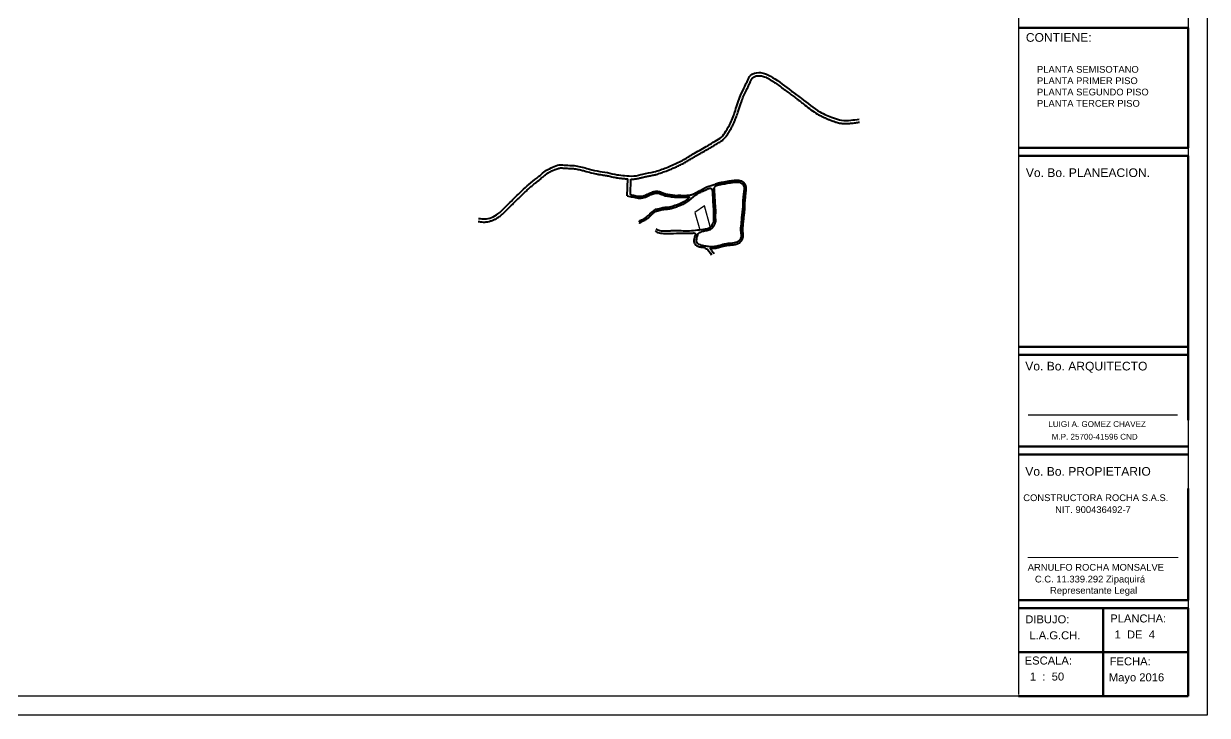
# Model space of a CAD drawing. Header units: metres. Extents: x -50 to 76, y -61 to 14.
# Drawn here: x 44.91 to 75.96, y -60.83 to -42.69 of the extents above; entities that cross this region are included whole.
import ezdxf

# ---------------------------------------------------------------- set-up
doc = ezdxf.new("R2010")
doc.units = ezdxf.units.M
doc.header["$MEASUREMENT"] = 0
for name, color, linetype, lineweight in [('.15', 5, 'Continuous', 5), ('muros', 7, 'Continuous', 60), ('VIAS', 4, 'Continuous', 40), ('VP', 2, 'Continuous', 25)]:
    doc.layers.add(name, color=color, linetype=linetype, lineweight=lineweight)
doc.layers.add('Unknown_Area_Type', color=7, linetype='Continuous')
doc.styles.add('style1', font='swissk.ttf')

# ---------------------------------------------------------------- blocks, each defined once
blk = doc.blocks.new('FORMATO')
at = {"layer": '.15', "linetype": 'Continuous', "lineweight": 18, "ltscale": 0.03}
blk.add_line((-61.096, -37.135), (-57.15, -37.135), dxfattribs=at)
for p, q in [((-56.387, -6.272), (-56.387, -41.272)), ((-61.344, -6.772), (-61.344, -40.725)), ((-56.887, -6.772), (-56.887, -40.772)), ((-56.887, -40.772), (-115.887, -40.772)), ((-56.387, -41.272), (-116.387, -41.272))]:
    blk.add_line(p, q)
at = {"layer": 'muros'}
for p, q in [((-61.344, -23.237), (-56.887, -23.237)), ((-56.887, -23.237), (-56.887, -23.261)), ((-56.887, -23.237), (-56.887, -26.387)), ((-61.344, -26.387), (-56.887, -26.387)), ((-61.344, -26.597), (-56.887, -26.597)), ((-56.887, -26.597), (-56.887, -32.279)), ((-56.887, -30.908), (-56.887, -33.533)), ((-61.344, -31.605), (-56.887, -31.605)), ((-61.344, -31.815), (-56.887, -31.815)), ((-61.344, -34.224), (-56.887, -34.224)), ((-61.344, -34.434), (-56.887, -34.434)), ((-56.887, -35.324), (-56.887, -38.252)), ((-61.344, -38.252), (-56.887, -38.252)), ((-61.344, -38.462), (-56.887, -38.462)), ((-59.115, -38.462), (-59.115, -40.772)), ((-56.887, -38.462), (-56.887, -40.772)), ((-61.344, -39.617), (-56.887, -39.617)), ((-61.344, -40.772), (-56.887, -40.772))]:
    blk.add_line(p, q, dxfattribs=at)
at = {"layer": 'VP'}
blk.add_line((-61.087, -33.395), (-57.165, -33.395), dxfattribs=at)
at = {"layer": 'muros', "style": 'style1'}
for s, height, p in [('CONTIENE:', 0.2268, (-61.147, -23.607)), ('Vo. Bo. PLANEACION.', 0.2268, (-61.147, -27.154)), ('Vo. Bo. ARQUITECTO', 0.2268, (-61.162, -32.227)), ('Vo. Bo. PROPIETARIO', 0.2268, (-61.162, -34.988)), ('CONSTRUCTORA ROCHA S.A.S.', 0.1764, (-61.215, -35.654)), ('NIT. 900436492-7', 0.1764, (-60.38, -35.965)), ('ARNULFO ROCHA MONSALVE', 0.1764, (-61.097, -37.478)), ('C.C. 11.339.292 Zipaquirá', 0.1764, (-60.909, -37.788)), ('Representante Legal', 0.1764, (-60.512, -38.084)), ('DIBUJO:', 0.21, (-61.162, -38.859)), ('PLANCHA:', 0.21, (-58.933, -38.837)), ('ESCALA:', 0.21, (-61.177, -39.94)), ('FECHA:', 0.21, (-58.948, -39.961))]:
    blk.add_text(s, height=height, dxfattribs=at).set_placement(p)
at = {"layer": 'muros', "lineweight": 20, "style": 'style1'}
for s, p in [('PLANTA SEMISOTANO', (-60.855, -24.419)), ('PLANTA PRIMER PISO', (-60.855, -24.717)), ('PLANTA SEGUNDO PISO', (-60.855, -25.014)), ('PLANTA TERCER PISO', (-60.855, -25.311))]:
    blk.add_text(s, height=0.1764, dxfattribs=at).set_placement(p)
at = {"layer": 'VP', "style": 'style1'}
for s, height, p in [('LUIGI A. GOMEZ CHAVEZ', 0.1512, (-60.557, -33.709)), ('M.P. 25700-41596 CND', 0.1512, (-60.468, -34.041)), ('L.A.G.CH.', 0.21, (-61.053, -39.279)), ('1  DE  4', 0.21, (-58.82, -39.257)), ('1  :  50', 0.21, (-61.039, -40.36)), ('Mayo 2016', 0.21, (-58.97, -40.381))]:
    blk.add_text(s, height=height, dxfattribs=at).set_placement(p)

msp = doc.modelspace()

# ---------------------------------------------------------------- linework, layer by layer
at = {"layer": 'Unknown_Area_Type', "color": 6}
msp.add_polyline3d([(62.648, -48.096, 0), (62.697, -48.091, 0), (62.741, -48.087, 0), (62.791, -48.071, 0), (62.835, -48.065, 0), (62.879, -48.053, 0), (62.919, -48.012, 0), (62.771, -47.467, 0), (62.521, -47.646, 0), (62.648, -48.096, 0)], close=True, dxfattribs=at)
at = {"layer": 'VIAS', "color": 57}
for p, q in [((60.746, -47.206), (60.761, -46.763)), ((60.828, -47.17), (60.842, -46.767))]:
    msp.add_line(p, q, dxfattribs=at)
msp.add_arc((60.833, -47.17), 0.005, 178.0295, 257.4906, dxfattribs=at)
for points in [[(56.846, -47.796), (57.011, -47.812), (57.181, -47.773), (57.354, -47.678), (57.539, -47.506), (57.805, -47.244), (58.165, -46.906), (58.371, -46.738), (58.487, -46.644), (58.628, -46.534), (58.786, -46.457), (58.96, -46.396), (59.129, -46.401), (59.353, -46.413), (59.685, -46.486), (59.957, -46.553), (60.225, -46.596), (60.479, -46.651), (60.677, -46.674), (60.918, -46.685), (61.157, -46.635), (61.441, -46.577), (61.615, -46.524), (61.92, -46.405), (62.228, -46.255), (62.508, -46.086), (62.855, -45.89), (63.05, -45.772), (63.218, -45.663), (63.335, -45.512), (63.452, -45.298), (63.581, -44.967), (63.72, -44.571), (63.83, -44.336), (63.907, -44.171), (63.978, -44.052), (64.201, -43.973), (64.346, -43.997), (64.556, -44.1), (65.053, -44.456), (65.311, -44.648), (65.797, -45.003), (66.153, -45.162), (66.369, -45.223), (66.606, -45.222), (66.829, -45.191)], [(62.919, -48.094), (62.859, -48.116), (62.798, -48.127), (62.748, -48.137), (62.688, -48.153), (62.629, -48.18), (62.589, -48.23), (62.56, -48.343), (62.554, -48.393), (62.572, -48.434), (62.614, -48.472), (62.678, -48.496), (62.811, -48.519), (62.933, -48.532), (63.128, -48.512), (63.232, -48.483), (63.316, -48.463), (63.471, -48.443), (63.637, -48.408), (63.683, -48.376), (63.721, -48.326), (63.739, -48.263), (63.737, -48.191), (63.727, -48.096), (63.734, -47.992), (63.754, -47.779), (63.782, -47.486), (63.785, -47.37), (63.796, -47.25), (63.808, -47.112), (63.811, -46.964), (63.759, -46.888), (63.592, -46.853), (63.54, -46.857), (63.446, -46.869), (63.396, -46.877), (63.273, -46.901), (63.187, -46.913), (63.11, -46.935), (63.059, -46.955), (63.03, -46.982), (63.023, -46.998), (63.023, -47.051)], [(61.475, -48.119), (61.546, -48.164), (61.695, -48.19), (61.805, -48.194), (62.116, -48.184), (62.278, -48.188), (62.411, -48.185), (62.466, -48.181), (62.521, -48.185), (62.536, -48.218), (62.516, -48.261), (62.505, -48.299), (62.493, -48.373), (62.526, -48.475), (62.572, -48.516), (62.664, -48.545), (62.759, -48.561), (62.822, -48.592), (62.959, -48.756)], [(62.95, -48.581), (62.933, -48.582), (62.922, -48.585), (62.928, -48.604), (62.957, -48.639), (63.02, -48.729)]]:
    msp.add_spline(points, degree=3, dxfattribs=at)
for points, knots in [([(60.842, -46.767), (60.856, -46.768), (60.871, -46.768), (60.896, -46.767), (60.905, -46.766), (60.922, -46.765), (60.93, -46.764), (60.946, -46.763), (60.953, -46.762), (60.976, -46.758), (60.991, -46.756), (61.039, -46.746), (61.072, -46.739), (61.116, -46.728), (61.129, -46.724), (61.15, -46.719), (61.158, -46.717), (61.174, -46.713), (61.181, -46.712), (61.195, -46.709), (61.203, -46.707), (61.224, -46.703), (61.239, -46.7), (61.283, -46.692), (61.313, -46.686), (61.365, -46.676), (61.387, -46.672), (61.421, -46.665), (61.434, -46.662), (61.458, -46.656), (61.469, -46.653), (61.49, -46.648), (61.501, -46.645), (61.533, -46.636), (61.554, -46.63), (61.595, -46.616), (61.615, -46.61), (61.657, -46.595), (61.679, -46.587), (61.722, -46.571), (61.744, -46.563), (61.809, -46.538), (61.852, -46.521), (61.927, -46.49), (61.959, -46.476), (62.023, -46.448), (62.054, -46.434), (62.124, -46.401), (62.161, -46.382), (62.217, -46.353), (62.235, -46.344), (62.268, -46.326), (62.283, -46.317), (62.312, -46.3), (62.327, -46.291), (62.37, -46.265), (62.399, -46.247), (62.454, -46.214), (62.48, -46.197), (62.519, -46.173), (62.532, -46.165), (62.566, -46.145), (62.587, -46.133), (62.63, -46.109), (62.652, -46.097), (62.716, -46.061), (62.76, -46.037), (62.828, -45.998), (62.853, -45.984), (62.89, -45.962), (62.904, -45.954), (62.93, -45.938), (62.943, -45.93), (62.982, -45.906), (63.008, -45.891), (63.049, -45.866), (63.064, -45.857), (63.087, -45.844), (63.094, -45.84), (63.108, -45.831), (63.116, -45.827), (63.138, -45.814), (63.154, -45.806), (63.191, -45.783), (63.213, -45.769), (63.244, -45.746), (63.254, -45.739), (63.269, -45.725), (63.275, -45.72), (63.287, -45.708), (63.293, -45.702), (63.31, -45.685), (63.32, -45.673), (63.351, -45.635), (63.369, -45.608), (63.391, -45.574), (63.397, -45.565), (63.408, -45.547), (63.414, -45.538), (63.425, -45.518), (63.431, -45.509), (63.448, -45.479), (63.459, -45.46), (63.485, -45.412), (63.5, -45.383), (63.526, -45.329), (63.538, -45.304), (63.56, -45.254), (63.57, -45.229), (63.601, -45.153), (63.619, -45.102), (63.65, -45.015), (63.662, -44.978), (63.686, -44.905), (63.698, -44.869), (63.72, -44.802), (63.73, -44.771), (63.75, -44.716), (63.759, -44.692), (63.775, -44.649), (63.782, -44.63), (63.795, -44.6), (63.8, -44.588), (63.81, -44.565), (63.816, -44.553), (63.832, -44.518), (63.843, -44.494), (63.867, -44.444), (63.88, -44.417), (63.901, -44.375), (63.908, -44.36), (63.922, -44.33), (63.929, -44.316), (63.95, -44.271), (63.964, -44.241), (63.98, -44.206), (63.982, -44.202), (63.986, -44.192), (63.988, -44.188), (63.995, -44.174), (63.999, -44.166), (64.008, -44.147), (64.014, -44.137), (64.023, -44.124), (64.027, -44.119), (64.032, -44.112), (64.034, -44.11), (64.038, -44.105), (64.042, -44.102), (64.049, -44.096), (64.052, -44.094), (64.066, -44.085), (64.077, -44.079), (64.101, -44.069), (64.115, -44.065), (64.143, -44.058), (64.158, -44.056), (64.184, -44.054), (64.194, -44.054), (64.224, -44.054), (64.244, -44.056), (64.282, -44.062), (64.301, -44.067), (64.339, -44.079), (64.358, -44.086), (64.397, -44.103), (64.416, -44.113), (64.457, -44.135), (64.478, -44.147), (64.509, -44.166), (64.52, -44.173), (64.541, -44.186), (64.551, -44.193), (64.582, -44.213), (64.603, -44.226), (64.664, -44.268), (64.704, -44.297), (64.824, -44.384), (64.904, -44.445), (65.002, -44.518), (65.019, -44.531), (65.054, -44.557), (65.072, -44.57), (65.124, -44.608), (65.158, -44.634), (65.211, -44.673), (65.23, -44.687), (65.261, -44.711), (65.274, -44.721), (65.3, -44.742), (65.313, -44.752), (65.352, -44.782), (65.378, -44.803), (65.457, -44.865), (65.51, -44.907), (65.62, -44.987), (65.677, -45.026), (65.755, -45.072), (65.774, -45.083), (65.811, -45.103), (65.831, -45.113), (65.888, -45.142), (65.927, -45.159), (65.992, -45.187), (66.017, -45.197), (66.064, -45.215), (66.085, -45.223), (66.118, -45.236), (66.131, -45.24), (66.155, -45.249), (66.168, -45.253), (66.205, -45.266), (66.231, -45.274), (66.277, -45.287), (66.296, -45.291), (66.327, -45.298), (66.339, -45.3), (66.359, -45.303), (66.367, -45.304), (66.384, -45.306), (66.392, -45.307), (66.417, -45.309), (66.433, -45.31), (66.483, -45.311), (66.515, -45.31), (66.567, -45.306), (66.586, -45.305), (66.628, -45.301), (66.649, -45.298), (66.693, -45.293), (66.714, -45.29), (66.771, -45.281), (66.806, -45.276), (66.841, -45.27)], [452.094518, 452.094518, 452.094518, 452.094518, 456.12944, 456.12944, 458.6831, 458.6831, 460.759098, 460.759098, 462.835096, 462.835096, 466.987092, 466.987092, 476.477582, 476.477582, 480.445092, 480.445092, 483.18232, 483.18232, 485.467113, 485.467113, 487.751906, 487.751906, 492.321492, 492.321492, 501.460665, 501.460665, 507.931001, 507.931001, 511.74985, 511.74985, 514.885303, 514.885303, 518.020756, 518.020756, 524.291662, 524.291662, 530.493372, 530.493372, 537.343102, 537.343102, 544.192831, 544.192831, 557.89229, 557.89229, 568.128969, 568.128969, 578.365647, 578.365647, 590.61125, 590.61125, 596.528188, 596.528188, 601.514, 601.514, 606.499812, 606.499812, 616.471436, 616.471436, 625.757674, 625.757674, 630.469597, 630.469597, 637.933992, 637.933992, 645.398387, 645.398387, 660.327177, 660.327177, 668.570082, 668.570082, 673.142009, 673.142009, 677.713935, 677.713935, 686.857788, 686.857788, 692.290634, 692.290634, 694.838017, 694.838017, 697.385399, 697.385399, 702.480165, 702.480165, 709.458159, 709.458159, 712.580346, 712.580346, 714.661604, 714.661604, 716.742861, 716.742861, 720.905377, 720.905377, 729.523935, 729.523935, 732.383002, 732.383002, 735.633438, 735.633438, 738.883874, 738.883874, 745.384745, 745.384745, 754.742745, 754.742745, 762.670949, 762.670949, 770.599153, 770.599153, 786.455561, 786.455561, 797.895283, 797.895283, 809.335005, 809.335005, 819.302513, 819.302513, 827.190329, 827.190329, 833.507269, 833.507269, 837.479919, 837.479919, 841.452568, 841.452568, 849.397867, 849.397867, 858.465693, 858.465693, 863.355866, 863.355866, 868.246039, 868.246039, 878.026385, 878.026385, 879.549145, 879.549145, 881.071904, 881.071904, 884.117424, 884.117424, 888.354435, 888.354435, 891.079627, 891.079627, 892.436704, 892.436704, 894.718018, 894.718018, 896.999332, 896.999332, 902.29509, 902.29509, 907.590848, 907.590848, 912.886606, 912.886606, 916.576725, 916.576725, 923.651142, 923.651142, 930.725559, 930.725559, 937.799975, 937.799975, 944.874392, 944.874392, 952.576729, 952.576729, 956.347066, 956.347066, 960.117404, 960.117404, 967.658079, 967.658079, 982.739428, 982.739428, 1012.902127, 1012.902127, 1019.368304, 1019.368304, 1025.83448, 1025.83448, 1038.766833, 1038.766833, 1045.852062, 1045.852062, 1050.821305, 1050.821305, 1055.790548, 1055.790548, 1065.729034, 1065.729034, 1085.606006, 1085.606006, 1105.482978, 1105.482978, 1111.669119, 1111.669119, 1117.85526, 1117.85526, 1130.227542, 1130.227542, 1138.184036, 1138.184036, 1144.801918, 1144.801918, 1148.581963, 1148.581963, 1152.362007, 1152.362007, 1159.922097, 1159.922097, 1165.459003, 1165.459003, 1168.550233, 1168.550233, 1170.793019, 1170.793019, 1173.035806, 1173.035806, 1177.52138, 1177.52138, 1186.492526, 1186.492526, 1192.08757, 1192.08757, 1198.420023, 1198.420023, 1204.752476, 1204.752476, 1215.394266, 1215.394266, 1215.394266, 1215.394266]), ([(56.833, -47.876), (56.84, -47.877), (56.846, -47.878), (56.866, -47.881), (56.879, -47.883), (56.917, -47.889), (56.943, -47.891), (56.983, -47.893), (56.996, -47.893), (57.016, -47.892), (57.023, -47.892), (57.035, -47.891), (57.042, -47.89), (57.061, -47.888), (57.074, -47.886), (57.111, -47.879), (57.135, -47.873), (57.172, -47.861), (57.186, -47.857), (57.211, -47.847), (57.223, -47.843), (57.247, -47.833), (57.258, -47.827), (57.293, -47.811), (57.315, -47.799), (57.356, -47.774), (57.376, -47.762), (57.404, -47.742), (57.413, -47.735), (57.431, -47.72), (57.44, -47.713), (57.466, -47.691), (57.483, -47.676), (57.515, -47.645), (57.531, -47.629), (57.563, -47.597), (57.579, -47.581), (57.61, -47.549), (57.625, -47.534), (57.655, -47.504), (57.67, -47.489), (57.716, -47.444), (57.747, -47.414), (57.801, -47.361), (57.825, -47.337), (57.866, -47.297), (57.884, -47.28), (57.919, -47.245), (57.937, -47.228), (57.99, -47.177), (58.025, -47.142), (58.088, -47.083), (58.115, -47.058), (58.168, -47.01), (58.194, -46.987), (58.246, -46.943), (58.272, -46.921), (58.325, -46.878), (58.351, -46.857), (58.397, -46.821), (58.415, -46.806), (58.453, -46.776), (58.472, -46.761), (58.505, -46.734), (58.519, -46.722), (58.539, -46.706), (58.545, -46.7), (58.557, -46.691), (58.563, -46.686), (58.58, -46.671), (58.591, -46.662), (58.612, -46.645), (58.621, -46.638), (58.643, -46.621), (58.655, -46.613), (58.671, -46.602), (58.675, -46.6), (58.682, -46.596), (58.686, -46.594), (58.697, -46.587), (58.705, -46.583), (58.73, -46.57), (58.747, -46.562), (58.778, -46.548), (58.792, -46.542), (58.811, -46.534), (58.815, -46.532), (58.824, -46.528), (58.829, -46.526), (58.842, -46.52), (58.85, -46.517), (58.875, -46.506), (58.891, -46.499), (58.922, -46.487), (58.937, -46.483), (58.965, -46.476), (58.977, -46.475), (59.006, -46.473), (59.022, -46.473), (59.056, -46.475), (59.074, -46.477), (59.1, -46.479), (59.107, -46.48), (59.12, -46.481), (59.126, -46.481), (59.144, -46.483), (59.156, -46.483), (59.193, -46.485), (59.216, -46.486), (59.256, -46.488), (59.273, -46.488), (59.308, -46.49), (59.325, -46.491), (59.351, -46.494), (59.361, -46.495), (59.38, -46.498), (59.389, -46.499), (59.418, -46.504), (59.437, -46.507), (59.496, -46.519), (59.535, -46.529), (59.605, -46.547), (59.635, -46.556), (59.725, -46.581), (59.786, -46.597), (59.871, -46.618), (59.895, -46.623), (59.932, -46.63), (59.947, -46.633), (59.975, -46.638), (59.988, -46.64), (60.03, -46.647), (60.057, -46.651), (60.105, -46.658), (60.125, -46.661), (60.162, -46.667), (60.179, -46.67), (60.207, -46.675), (60.216, -46.677), (60.236, -46.681), (60.245, -46.683), (60.275, -46.689), (60.295, -46.694), (60.335, -46.703), (60.355, -46.708), (60.395, -46.717), (60.415, -46.721), (60.447, -46.727), (60.457, -46.729), (60.479, -46.733), (60.49, -46.734), (60.521, -46.739), (60.543, -46.741), (60.581, -46.745), (60.598, -46.747), (60.632, -46.75), (60.65, -46.752), (60.675, -46.755), (60.684, -46.755), (60.702, -46.757), (60.711, -46.758), (60.734, -46.76), (60.747, -46.762), (60.761, -46.763)], [0, 0, 0, 0, 1.923661, 1.923661, 5.770984, 5.770984, 12.698308, 12.698308, 16.123407, 16.123407, 17.74725, 17.74725, 19.371093, 19.371093, 22.618779, 22.618779, 29.114151, 29.114151, 32.963564, 32.963564, 36.39643, 36.39643, 39.829295, 39.829295, 46.695027, 46.695027, 52.850349, 52.850349, 56.001694, 56.001694, 59.153039, 59.153039, 65.45573, 65.45573, 71.866315, 71.866315, 78.693412, 78.693412, 85.165911, 85.165911, 91.63841, 91.63841, 104.583409, 104.583409, 114.522351, 114.522351, 121.934824, 121.934824, 129.347297, 129.347297, 144.172244, 144.172244, 155.536179, 155.536179, 166.010553, 166.010553, 176.484928, 176.484928, 186.739989, 186.739989, 193.932556, 193.932556, 201.125122, 201.125122, 206.503139, 206.503139, 208.772746, 208.772746, 211.042353, 211.042353, 215.581566, 215.581566, 219.413357, 219.413357, 224.586493, 224.586493, 226.114014, 226.114014, 227.641534, 227.641534, 230.696575, 230.696575, 236.806656, 236.806656, 241.350729, 241.350729, 242.758507, 242.758507, 244.166285, 244.166285, 246.98184, 246.98184, 252.612951, 252.612951, 258.244063, 258.244063, 263.875174, 263.875174, 269.506285, 269.506285, 275.137396, 275.137396, 277.157605, 277.157605, 278.851718, 278.851718, 282.318783, 282.318783, 289.252913, 289.252913, 294.530891, 294.530891, 300.065169, 300.065169, 303.20597, 303.20597, 306.34677, 306.34677, 312.628371, 312.628371, 325.191573, 325.191573, 334.568139, 334.568139, 353.105827, 353.105827, 360.110907, 360.110907, 364.214064, 364.214064, 368.31722, 368.31722, 376.523533, 376.523533, 382.665688, 382.665688, 388.196435, 388.196435, 391.31887, 391.31887, 394.441306, 394.441306, 400.686177, 400.686177, 406.678392, 406.678392, 412.71055, 412.71055, 415.779068, 415.779068, 418.847586, 418.847586, 424.984621, 424.984621, 430.087478, 430.087478, 435.219946, 435.219946, 437.909604, 437.909604, 440.599262, 440.599262, 444.561005, 444.561005, 444.561005, 444.561005]), ([(62.95, -48.581), (62.977, -48.582), (62.994, -48.581), (63.048, -48.577), (63.083, -48.572), (63.126, -48.563), (63.135, -48.561), (63.152, -48.556), (63.161, -48.554), (63.186, -48.547), (63.202, -48.542), (63.226, -48.535), (63.235, -48.532), (63.257, -48.526), (63.271, -48.523), (63.298, -48.516), (63.312, -48.514), (63.36, -48.504), (63.396, -48.5), (63.446, -48.495), (63.459, -48.493), (63.49, -48.49), (63.506, -48.489), (63.541, -48.485), (63.558, -48.482), (63.594, -48.475), (63.612, -48.47), (63.64, -48.46), (63.65, -48.456), (63.678, -48.442), (63.695, -48.43), (63.717, -48.411), (63.723, -48.406), (63.734, -48.394), (63.739, -48.388), (63.749, -48.374), (63.755, -48.365), (63.764, -48.348), (63.768, -48.34), (63.775, -48.324), (63.778, -48.316), (63.782, -48.298), (63.784, -48.289), (63.787, -48.273), (63.788, -48.265), (63.789, -48.251), (63.789, -48.244), (63.789, -48.223), (63.788, -48.209), (63.785, -48.183), (63.783, -48.17), (63.78, -48.146), (63.779, -48.134), (63.777, -48.114), (63.776, -48.104), (63.775, -48.091), (63.775, -48.087), (63.775, -48.078), (63.776, -48.074), (63.776, -48.06), (63.777, -48.05), (63.779, -48.029), (63.78, -48.016), (63.783, -47.996), (63.783, -47.99), (63.785, -47.977), (63.785, -47.97), (63.787, -47.951), (63.788, -47.938), (63.792, -47.9), (63.794, -47.875), (63.799, -47.827), (63.801, -47.805), (63.808, -47.742), (63.813, -47.699), (63.82, -47.637), (63.822, -47.617), (63.826, -47.58), (63.827, -47.562), (63.829, -47.529), (63.83, -47.513), (63.831, -47.49), (63.831, -47.482), (63.832, -47.466), (63.832, -47.458), (63.832, -47.435), (63.832, -47.42), (63.832, -47.397), (63.833, -47.389), (63.833, -47.375), (63.834, -47.368), (63.834, -47.356), (63.835, -47.349), (63.837, -47.33), (63.838, -47.317), (63.841, -47.29), (63.842, -47.276), (63.844, -47.255), (63.845, -47.248), (63.846, -47.234), (63.847, -47.227), (63.848, -47.206), (63.849, -47.192), (63.851, -47.167), (63.852, -47.155), (63.855, -47.135), (63.856, -47.126), (63.858, -47.109), (63.859, -47.1), (63.863, -47.076), (63.865, -47.06), (63.867, -47.026), (63.868, -47.008), (63.865, -46.982), (63.864, -46.973), (63.861, -46.959), (63.859, -46.954), (63.856, -46.943), (63.854, -46.938), (63.848, -46.922), (63.843, -46.912), (63.829, -46.89), (63.819, -46.877), (63.803, -46.861), (63.798, -46.856), (63.787, -46.848), (63.783, -46.844), (63.773, -46.838), (63.768, -46.835), (63.752, -46.827), (63.742, -46.822), (63.712, -46.812), (63.691, -46.808), (63.652, -46.804), (63.633, -46.803), (63.605, -46.804), (63.596, -46.804), (63.579, -46.805), (63.571, -46.805), (63.546, -46.807), (63.53, -46.809), (63.498, -46.812), (63.482, -46.814), (63.457, -46.818), (63.449, -46.819), (63.423, -46.823), (63.406, -46.825), (63.378, -46.831), (63.367, -46.833), (63.346, -46.837), (63.336, -46.84), (63.316, -46.844), (63.307, -46.846), (63.289, -46.849), (63.28, -46.851), (63.267, -46.853), (63.263, -46.853), (63.254, -46.855), (63.249, -46.855), (63.235, -46.857), (63.225, -46.858), (63.205, -46.86), (63.196, -46.862), (63.181, -46.864), (63.175, -46.865), (63.165, -46.868), (63.159, -46.869), (63.144, -46.873), (63.134, -46.876), (63.117, -46.881), (63.11, -46.883), (63.098, -46.887), (63.093, -46.889), (63.082, -46.893), (63.076, -46.895), (63.062, -46.9), (63.053, -46.904), (62.893, -46.959), (62.877, -46.958), (62.759, -47.013)], [93.215988, 93.215988, 93.215988, 93.215988, 102.944382, 102.944382, 112.847831, 112.847831, 115.354764, 115.354764, 117.861697, 117.861697, 122.875562, 122.875562, 125.629583, 125.629583, 130.055831, 130.055831, 134.482079, 134.482079, 145.674016, 145.674016, 149.836038, 149.836038, 154.701157, 154.701157, 159.566277, 159.566277, 164.431396, 164.431396, 167.107004, 167.107004, 172.107911, 172.107911, 173.927103, 173.927103, 175.746295, 175.746295, 178.19205, 178.19205, 180.23456, 180.23456, 182.277071, 182.277071, 184.496572, 184.496572, 186.271576, 186.271576, 188.04658, 188.04658, 191.683625, 191.683625, 195.320669, 195.320669, 198.957713, 198.957713, 202.085925, 202.085925, 203.610035, 203.610035, 205.134144, 205.134144, 208.182364, 208.182364, 212.099921, 212.099921, 214.011502, 214.011502, 215.923083, 215.923083, 219.746245, 219.746245, 227.392569, 227.392569, 234.079422, 234.079422, 246.944312, 246.944312, 252.770139, 252.770139, 257.953101, 257.953101, 262.4558, 262.4558, 264.746232, 264.746232, 267.036663, 267.036663, 271.617526, 271.617526, 274.175702, 274.175702, 276.173877, 276.173877, 278.172051, 278.172051, 282.168399, 282.168399, 286.372444, 286.372444, 288.468025, 288.468025, 290.563605, 290.563605, 294.754765, 294.754765, 298.332622, 298.332622, 301.01323, 301.01323, 303.693838, 303.693838, 308.15166, 308.15166, 312.609483, 312.609483, 314.611241, 314.611241, 315.870414, 315.870414, 317.129587, 317.129587, 319.647934, 319.647934, 323.089448, 323.089448, 324.706841, 324.706841, 326.020534, 326.020534, 327.334227, 327.334227, 329.961613, 329.961613, 334.920236, 334.920236, 339.878859, 339.878859, 342.247066, 342.247066, 344.615274, 344.615274, 349.351689, 349.351689, 354.088104, 354.088104, 356.620983, 356.620983, 361.686742, 361.686742, 364.815445, 364.815445, 367.944148, 367.944148, 370.966352, 370.966352, 373.731216, 373.731216, 375.217822, 375.217822, 376.704427, 376.704427, 379.677638, 379.677638, 382.25861, 382.25861, 383.718268, 383.718268, 385.177926, 385.177926, 388.097241, 388.097241, 390.222026, 390.222026, 391.830783, 391.830783, 393.439539, 393.439539, 395.791839, 395.791839, 408.288121, 408.288121, 408.288121, 408.288121]), ([(60.746, -47.206), (60.79, -47.216), (60.885, -47.237), (61.031, -47.271), (61.19, -47.265), (61.295, -47.205), (61.389, -47.164), (61.456, -47.138), (61.532, -47.133), (61.598, -47.143), (61.666, -47.175), (61.753, -47.21), (61.876, -47.219), (61.997, -47.25), (62.111, -47.235), (62.197, -47.246), (62.293, -47.242), (62.386, -47.233), (62.375, -47.25), (62.351, -47.274)], [0, 0, 0, 0, 13.553316, 29.233536, 44.970555, 59.679205, 64.882766, 75.999889, 80.830393, 87.628599, 95.628515, 103.503179, 115.420754, 132.23266, 140.496409, 149.743238, 157.894976, 169.404202, 170.041958, 170.041958, 170.041958, 170.041958]), ([(60.832, -47.175), (60.846, -47.178), (60.86, -47.181), (60.885, -47.187), (60.896, -47.189), (60.919, -47.195), (60.93, -47.197), (60.963, -47.204), (60.985, -47.208), (61.021, -47.214), (61.037, -47.216), (61.081, -47.219), (61.11, -47.218), (61.15, -47.212), (61.162, -47.21), (61.179, -47.205), (61.184, -47.203), (61.194, -47.199), (61.2, -47.198), (61.215, -47.191), (61.226, -47.186), (61.247, -47.176), (61.257, -47.171), (61.277, -47.161), (61.288, -47.156), (61.304, -47.149), (61.309, -47.146), (61.318, -47.142), (61.323, -47.14), (61.334, -47.135), (61.341, -47.132), (61.352, -47.127), (61.357, -47.125), (61.368, -47.121), (61.373, -47.119), (61.389, -47.112), (61.4, -47.108), (61.422, -47.101), (61.434, -47.097), (61.454, -47.093), (61.462, -47.091), (61.486, -47.087), (61.502, -47.086), (61.531, -47.086), (61.544, -47.087), (61.568, -47.09), (61.579, -47.092), (61.596, -47.095), (61.601, -47.097), (61.616, -47.101), (61.626, -47.105), (61.645, -47.112), (61.654, -47.116), (61.67, -47.123), (61.677, -47.126), (61.689, -47.131), (61.696, -47.134), (61.708, -47.139), (61.714, -47.141), (61.728, -47.147), (61.737, -47.15), (61.75, -47.154), (61.755, -47.155), (61.765, -47.157), (61.77, -47.158), (61.786, -47.162), (61.797, -47.163), (61.818, -47.166), (61.827, -47.167), (61.847, -47.17), (61.857, -47.171), (61.877, -47.174), (61.887, -47.176), (61.917, -47.181), (61.936, -47.185), (61.973, -47.19), (61.99, -47.193), (62.012, -47.194), (62.017, -47.194), (62.025, -47.194), (62.028, -47.194), (62.035, -47.194), (62.038, -47.194), (62.049, -47.193), (62.057, -47.193), (62.072, -47.192), (62.079, -47.191), (62.091, -47.191), (62.097, -47.19), (62.107, -47.19), (62.111, -47.19), (62.119, -47.19), (62.123, -47.19), (62.135, -47.191), (62.143, -47.191), (62.159, -47.192), (62.168, -47.193), (62.186, -47.194), (62.194, -47.194), (62.211, -47.195), (62.22, -47.195), (62.24, -47.195), (62.251, -47.195), (62.268, -47.194), (62.274, -47.194), (62.291, -47.193), (62.303, -47.192), (62.332, -47.191), (62.349, -47.189), (62.379, -47.185), (62.391, -47.184), (62.415, -47.179), (62.426, -47.176), (62.447, -47.17), (62.456, -47.167), (62.471, -47.162), (62.476, -47.159), (62.486, -47.155), (62.49, -47.153), (62.499, -47.149), (62.503, -47.147), (62.516, -47.14), (62.525, -47.135), (62.545, -47.123), (62.557, -47.116), (62.58, -47.103), (62.59, -47.097), (62.605, -47.089), (62.61, -47.086), (62.62, -47.081), (62.625, -47.078), (62.64, -47.071), (62.649, -47.067), (62.67, -47.057), (62.68, -47.052), (62.695, -47.045), (62.7, -47.043), (62.709, -47.038), (62.714, -47.035), (62.759, -47.013), (62.759, -47.013), (62.759, -47.013)], [7.694909, 7.694909, 7.694909, 7.694909, 11.960605, 11.960605, 15.436892, 15.436892, 18.913178, 18.913178, 25.86575, 25.86575, 30.823755, 30.823755, 40.3492, 40.3492, 44.728388, 44.728388, 46.639826, 46.639826, 48.551264, 48.551264, 52.37414, 52.37414, 55.789902, 55.789902, 59.200657, 59.200657, 60.741187, 60.741187, 62.281717, 62.281717, 64.273623, 64.273623, 65.894575, 65.894575, 67.515527, 67.515527, 70.75743, 70.75743, 73.935359, 73.935359, 75.990618, 75.990618, 80.101138, 80.101138, 83.36569, 83.36569, 86.220148, 86.220148, 87.580705, 87.580705, 90.30182, 90.30182, 93.022934, 93.022934, 95.253581, 95.253581, 97.34389, 97.34389, 99.434199, 99.434199, 102.448807, 102.448807, 104.27302, 104.27302, 106.097232, 106.097232, 109.745656, 109.745656, 112.584759, 112.584759, 115.510399, 115.510399, 118.436039, 118.436039, 124.287319, 124.287319, 130.138599, 130.138599, 131.755859, 131.755859, 132.942887, 132.942887, 134.129915, 134.129915, 136.503971, 136.503971, 138.540354, 138.540354, 140.097082, 140.097082, 141.185916, 141.185916, 142.27475, 142.27475, 144.452417, 144.452417, 147.004854, 147.004854, 149.812602, 149.812602, 152.62035, 152.62035, 156.094701, 156.094701, 157.888039, 157.888039, 161.474714, 161.474714, 166.962816, 166.962816, 170.993824, 170.993824, 175.024831, 175.024831, 178.229951, 178.229951, 180.290295, 180.290295, 181.887094, 181.887094, 183.483894, 183.483894, 186.677493, 186.677493, 190.94111, 190.94111, 194.293684, 194.293684, 195.857844, 195.857844, 197.422004, 197.422004, 200.550323, 200.550323, 204.04204, 204.04204, 205.707006, 205.707006, 207.371971, 207.371971, 207.582803, 207.582803, 207.582803, 207.582803]), ([(62.53, -47.188), (62.465, -47.239), (62.355, -47.334), (62.309, -47.368), (62.295, -47.378), (62.272, -47.393), (62.263, -47.398), (62.246, -47.409), (62.237, -47.414), (62.209, -47.428), (62.191, -47.437), (62.155, -47.454), (62.136, -47.461), (62.1, -47.475), (62.082, -47.482), (62.055, -47.492), (62.046, -47.495), (62.027, -47.502), (62.018, -47.506), (61.989, -47.516), (61.97, -47.523), (61.934, -47.534), (61.918, -47.539), (61.885, -47.547), (61.869, -47.55), (61.833, -47.556), (61.814, -47.559), (61.786, -47.562), (61.778, -47.562), (61.76, -47.564), (61.751, -47.565), (61.726, -47.567), (61.709, -47.568), (61.686, -47.571), (61.678, -47.572), (61.666, -47.574), (61.66, -47.574), (61.65, -47.576), (61.645, -47.577), (61.629, -47.581), (61.619, -47.584), (61.599, -47.589), (61.59, -47.592), (61.575, -47.597), (61.568, -47.599), (61.555, -47.603), (61.549, -47.604), (61.539, -47.607), (61.535, -47.609), (61.527, -47.611), (61.523, -47.612), (61.511, -47.616), (61.504, -47.618), (61.492, -47.622), (61.487, -47.623), (61.478, -47.627), (61.473, -47.629), (61.463, -47.634), (61.458, -47.637), (61.443, -47.646), (61.434, -47.653), (61.416, -47.668), (61.408, -47.675), (61.393, -47.689), (61.387, -47.695), (61.374, -47.709), (61.368, -47.715), (61.356, -47.728), (61.35, -47.734), (61.339, -47.745), (61.335, -47.75), (61.325, -47.759), (61.32, -47.764), (61.304, -47.778), (61.294, -47.788), (61.261, -47.814), (61.237, -47.83), (61.208, -47.848), (61.203, -47.85), (61.193, -47.855), (61.189, -47.858), (61.175, -47.865), (61.166, -47.869), (61.149, -47.877), (61.141, -47.881), (61.13, -47.887), (61.126, -47.889), (61.114, -47.896), (61.106, -47.901), (61.089, -47.911), (61.081, -47.917), (61.07, -47.924), (61.068, -47.925), (61.066, -47.927)], [0, 0, 0, 0, 11.661248, 11.661248, 16.50065, 16.50065, 19.378254, 19.378254, 22.255857, 22.255857, 28.011065, 28.011065, 33.661471, 33.661471, 39.311878, 39.311878, 42.287429, 42.287429, 45.262979, 45.262979, 51.214079, 51.214079, 55.911918, 55.911918, 60.609756, 60.609756, 66.057971, 66.057971, 68.62201, 68.62201, 71.18605, 71.18605, 76.314128, 76.314128, 78.751014, 78.751014, 80.529553, 80.529553, 82.308091, 82.308091, 85.865167, 85.865167, 88.671012, 88.671012, 90.858109, 90.858109, 92.657106, 92.657106, 93.906896, 93.906896, 95.156687, 95.156687, 97.656267, 97.656267, 99.394215, 99.394215, 101.48613, 101.48613, 103.578045, 103.578045, 107.761875, 107.761875, 111.435175, 111.435175, 114.319539, 114.319539, 117.203904, 117.203904, 119.547513, 119.547513, 121.483714, 121.483714, 123.419916, 123.419916, 127.292319, 127.292319, 135.037125, 135.037125, 136.520438, 136.520438, 138.00375, 138.00375, 140.970376, 140.970376, 143.618574, 143.618574, 145.180598, 145.180598, 148.304646, 148.304646, 151.428694, 151.428694, 152.145103, 152.145103, 152.145103, 152.145103]), ([(62.53, -47.188), (62.569, -47.167), (62.628, -47.128), (62.721, -47.088), (62.796, -47.047), (62.86, -47.027), (62.904, -47.002), (62.944, -47.012), (62.973, -47.031), (62.977, -47.097), (62.986, -47.207), (62.991, -47.339), (63, -47.476), (63.013, -47.606), (62.999, -47.759), (63.016, -47.894), (62.965, -47.98), (62.901, -48.071), (62.656, -48.096), (62.393, -48.142), (62.128, -48.124), (61.966, -48.124), (61.844, -48.13), (61.71, -48.14), (61.587, -48.128), (61.518, -48.085), (61.501, -48.074)], [184.31827, 184.31827, 184.31827, 184.31827, 195.02227, 205.549945, 214.731032, 220.346306, 225.88489, 229.001823, 232.275909, 235.46165, 247.614216, 266.41654, 274.572066, 288.828614, 305.589967, 320.895684, 327.452796, 335.102198, 353.241081, 395.096021, 418.173988, 432.202758, 443.68152, 454.8406, 472.837131, 479.012201, 479.012201, 479.012201, 479.012201]), ([(63.023, -47.051), (63.023, -47.055), (63.023, -47.059), (63.024, -47.065), (63.024, -47.068), (63.024, -47.074), (63.024, -47.077), (63.025, -47.086), (63.026, -47.093), (63.027, -47.111), (63.028, -47.122), (63.03, -47.148), (63.031, -47.161), (63.032, -47.19), (63.033, -47.205), (63.035, -47.235), (63.036, -47.25), (63.038, -47.296), (63.04, -47.326), (63.043, -47.376), (63.044, -47.395), (63.046, -47.428), (63.047, -47.44), (63.049, -47.466), (63.05, -47.478), (63.053, -47.517), (63.055, -47.544), (63.057, -47.579), (63.057, -47.587), (63.057, -47.605), (63.057, -47.616), (63.057, -47.636), (63.057, -47.646), (63.056, -47.676), (63.055, -47.696), (63.054, -47.726), (63.054, -47.738), (63.054, -47.754), (63.054, -47.76), (63.054, -47.771), (63.055, -47.777), (63.055, -47.795), (63.056, -47.807), (63.057, -47.836), (63.057, -47.852), (63.055, -47.886), (63.052, -47.904), (63.046, -47.926), (63.045, -47.93), (63.041, -47.94), (63.039, -47.946), (63.033, -47.958), (63.03, -47.964), (63.024, -47.976), (63.02, -47.982), (63.015, -47.991), (63.012, -47.995), (63.008, -48.002), (63.006, -48.005), (63.002, -48.01), (63, -48.013), (62.994, -48.022), (62.99, -48.028), (62.981, -48.04), (62.976, -48.046), (62.965, -48.059), (62.959, -48.065), (62.949, -48.074), (62.946, -48.076), (62.94, -48.081), (62.936, -48.083), (62.929, -48.089), (62.924, -48.092), (62.919, -48.094)], [234.523279, 234.523279, 234.523279, 234.523279, 235.440528, 235.440528, 236.346716, 236.346716, 237.252903, 237.252903, 239.065279, 239.065279, 242.690031, 242.690031, 246.799457, 246.799457, 251.310029, 251.310029, 255.820601, 255.820601, 264.841745, 264.841745, 270.814897, 270.814897, 274.695949, 274.695949, 278.577001, 278.577001, 286.339106, 286.339106, 288.637766, 288.637766, 291.609942, 291.609942, 294.582117, 294.582117, 300.526467, 300.526467, 303.954832, 303.954832, 305.73195, 305.73195, 307.509069, 307.509069, 311.063307, 311.063307, 315.464802, 315.464802, 319.866297, 319.866297, 320.828024, 320.828024, 322.43005, 322.43005, 324.032076, 324.032076, 325.828469, 325.828469, 327.03246, 327.03246, 327.99576, 327.99576, 328.959061, 328.959061, 330.885662, 330.885662, 332.810992, 332.810992, 334.905344, 334.905344, 335.816384, 335.816384, 336.727423, 336.727423, 338.028448, 338.028448, 338.028448, 338.028448]), ([(62.351, -47.274), (62.344, -47.28), (62.277, -47.334), (62.237, -47.358), (62.054, -47.444), (61.845, -47.512), (61.78, -47.514), (61.662, -47.517), (61.491, -47.577), (61.505, -47.546), (61.312, -47.686), (61.358, -47.672), (61.111, -47.863), (61.121, -47.83), (61.062, -47.871), (61.039, -47.886)], [-2.337829, -2.337829, -2.337829, -2.337829, 0, 18.98013, 30.994659, 40.631081, 55.796483, 68.5016, 80.276419, 93.164049, 100.527092, 112.192041, 120.271133, 135.636284, 145.211112, 145.211112, 145.211112, 145.211112])]:
    msp.add_open_spline(points, degree=3, knots=knots, dxfattribs=at)

# ---------------------------------------------------------------- block references
msp.add_blockref('FORMATO', (132.348, -19.558))

doc.saveas('drawing.dxf')
